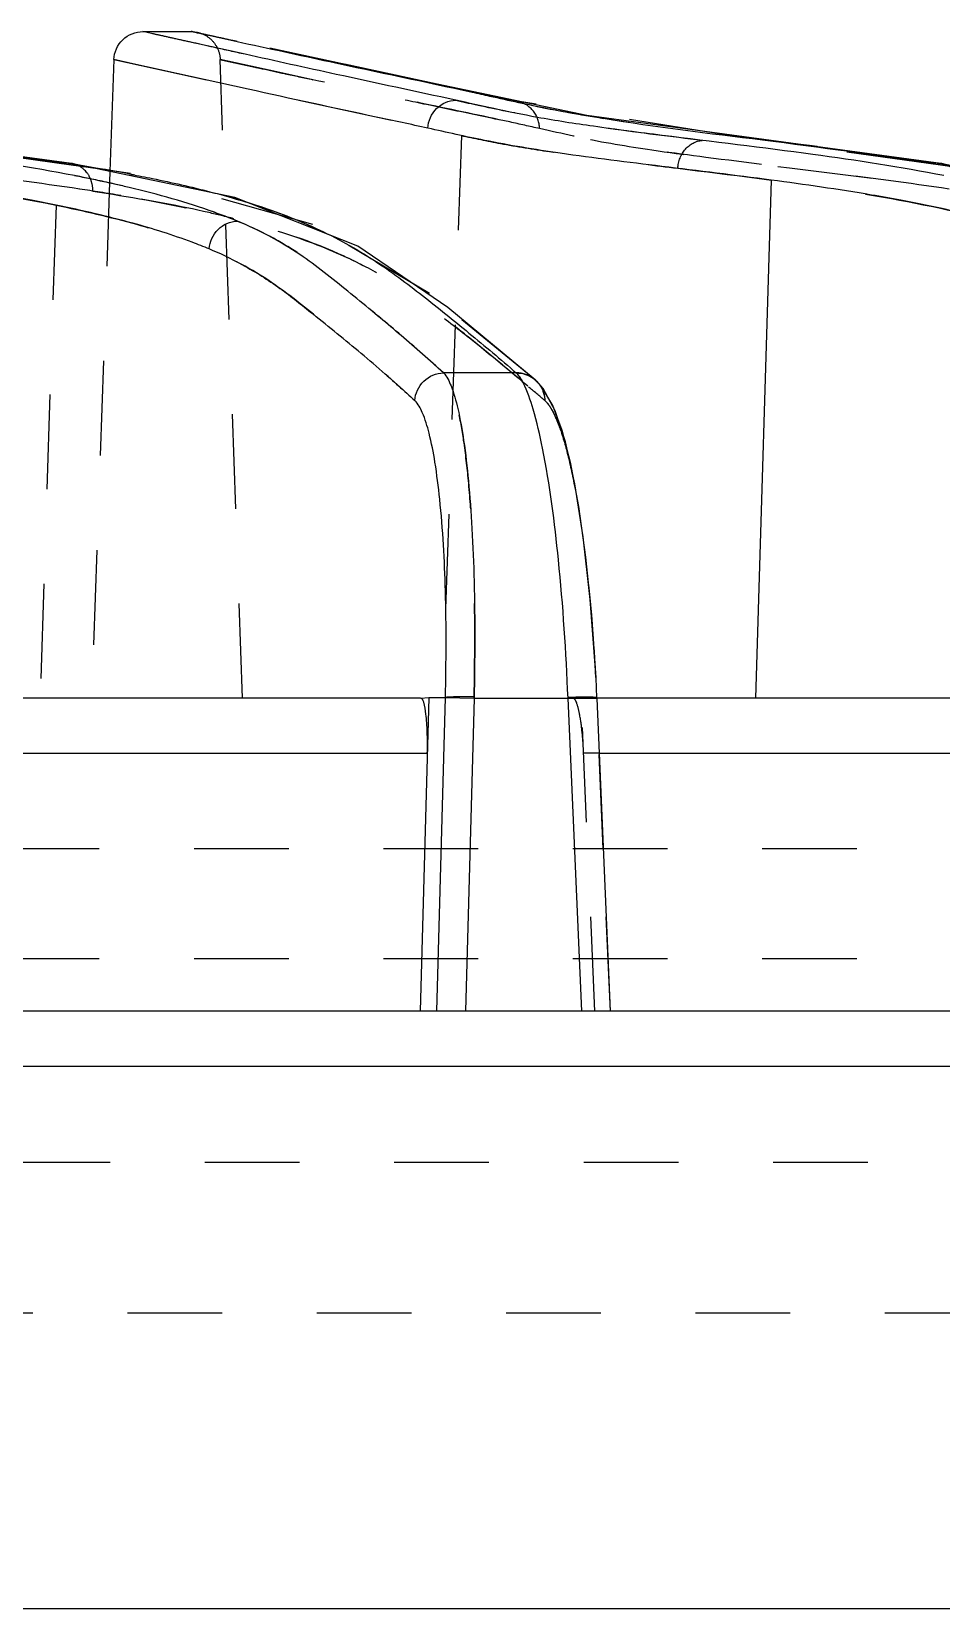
# Model space of a CAD drawing. Header units: millimetres. Extents: x 547 to 3706, y -10485 to 2068.
# Drawn here: x 1297.99 to 1313.69, y 1363.38 to 1390.58 of the extents above; entities that cross this region are included whole.
import ezdxf

# ---------------------------------------------------------------- set-up
doc = ezdxf.new("R2010")
doc.units = ezdxf.units.MM
doc.header["$LTSCALE"] = 16.335
doc.linetypes.add('HIDDEN', pattern=[0.2, 0.1, -0.1])
doc.layers.get('0').update_dxf_attribs({"linetype": 'CONTINUOUS'})
doc.layers.add('DEFAULT_2', color=8, linetype='HIDDEN')

msp = doc.modelspace()

# ---------------------------------------------------------------- linework, layer by layer
at = {"color": 7, "linetype": 'Continuous'}
for p, q in [((1299.91, 1390.583), (1300.744, 1390.583)), ((1300.156, 1390.528), (1299.91, 1390.583)), ((1300.686, 1390.41), (1300.156, 1390.528)), ((1300.969, 1390.535), (1301.537, 1390.411)), ((1300.785, 1390.388), (1300.686, 1390.41)), ((1301.673, 1390.191), (1300.785, 1390.388)), ((1299.41, 1390.1), (1299.343, 1388.169)), ((1299.661, 1390.045), (1299.41, 1390.1)), ((1299.97, 1389.977), (1299.661, 1390.045)), ((1301.729, 1389.588), (1299.97, 1389.977)), ((1307.572, 1389.133), (1304.986, 1389.677)), ((1306.378, 1389.378), (1306.371, 1389.38)), ((1298.677, 1388.307), (1292.572, 1389.133)), ((1313.677, 1388.307), (1307.572, 1389.133)), ((1298.677, 1388.308), (1298.589, 1388.311)), ((1299.343, 1388.184), (1298.673, 1388.278)), ((1298.677, 1388.308), (1298.677, 1388.308)), ((1301.499, 1387.72), (1298.677, 1388.308)), ((1313.677, 1388.308), (1313.589, 1388.311)), ((1314.343, 1388.184), (1313.673, 1388.278)), ((1313.677, 1388.308), (1313.677, 1388.308)), ((1316.499, 1387.72), (1313.677, 1388.308)), ((1310.75, 1388.02), (1310.481, 1379.084)), ((1303.617, 1386.883), (1301.499, 1387.72)), ((1305.17, 1385.823), (1303.617, 1386.883)), ((1306.678, 1384.577), (1305.17, 1385.823)), ((1306.351, 1384.695), (1305.097, 1384.695)), ((1306.67, 1384.584), (1306.678, 1384.577)), ((1307.744, 1379.088), (1307.728, 1379.434)), ((1304.702, 1379.084), (1292.744, 1379.084)), ((1304.844, 1379.094), (1304.695, 1373.684)), ((1304.844, 1379.094), (1305.129, 1379.094)), ((1304.984, 1373.684), (1305.129, 1379.094)), ((1305.623, 1379.083), (1305.478, 1373.684)), ((1305.623, 1379.083), (1307.245, 1379.083)), ((1307.481, 1373.684), (1307.245, 1379.083)), ((1319.702, 1379.084), (1307.744, 1379.084)), ((1307.745, 1379.077), (1307.745, 1379.077)), ((1307.98, 1373.684), (1307.745, 1379.077)), ((1292.786, 1378.136), (1304.817, 1378.136)), ((1307.786, 1378.136), (1319.817, 1378.136)), ((1418.425, 1373.684), (1242.425, 1373.684)), ((1242.45, 1372.736), (1418.4, 1372.736)), ((1135.228, 1363.384), (1617.379, 1363.384))]:
    msp.add_line(p, q, dxfattribs=at)
for points in [[(1307.143, 1383.702), (1306.984, 1384.135), (1306.788, 1384.463), (1306.669, 1384.584)], [(1307.728, 1379.434), (1307.653, 1380.52), (1307.552, 1381.518), (1307.43, 1382.392), (1307.292, 1383.124), (1307.143, 1383.702)]]:
    msp.add_lwpolyline(points, dxfattribs=at)
for centre, radius, start, end in [((1312.73, 1418.977), 30.287, 258.8835, 259.586), ((1312.869, 1419.743), 31.065, 259.5897, 260.7091), ((1292.908, 1351.309), 37.436, 81.1189, 81.2704), ((1293.679, 1356.161), 32.523, 79.3127, 81.1418), ((1307.908, 1351.309), 37.436, 81.1189, 81.2704)]:
    msp.add_arc(centre, radius, start, end, dxfattribs=at)
for points, knots in [([(1299.41, 1390.1), (1299.414, 1390.225), (1299.525, 1390.481), (1299.785, 1390.583), (1299.91, 1390.583)], [0, 0, 0, 0, 0.500127, 1, 1, 1, 1]), ([(1300.744, 1390.583), (1300.766, 1390.583), (1300.841, 1390.561), (1300.915, 1390.547), (1300.969, 1390.535)], [0, 0, 0, 0, 0.28563, 1, 1, 1, 1]), ([(1301.537, 1390.411), (1302.069, 1390.296), (1303.419, 1389.998), (1304.773, 1389.718), (1305.591, 1389.537)], [0, 0, 0, 0, 0.39435, 1, 1, 1, 1]), ([(1305.309, 1389.398), (1304.621, 1389.548), (1303.408, 1389.807), (1302.197, 1390.075), (1301.673, 1390.191)], [0, 0, 0, 0, 0.567555, 1, 1, 1, 1]), ([(1298.73, 1388.098), (1297.98, 1388.245), (1296.361, 1388.491), (1294.34, 1388.731), (1292.754, 1388.933), (1291.784, 1389.083), (1290.994, 1389.244), (1290.527, 1389.351), (1290.309, 1389.398)], [0, 0, 0, 0, 0.268849, 0.575809, 0.716443, 0.831374, 0.921317, 1, 1, 1, 1]), ([(1304.826, 1388.917), (1304.53, 1388.981), (1303.497, 1389.202), (1302.465, 1389.425), (1301.729, 1389.588)], [0, 0, 0, 0, 0.287003, 1, 1, 1, 1]), ([(1304.827, 1388.917), (1304.833, 1389.04), (1304.938, 1389.289), (1305.188, 1389.397), (1305.309, 1389.398)], [0, 0, 0, 0, 0.505805, 1, 1, 1, 1]), ([(1313.73, 1388.098), (1312.98, 1388.245), (1311.361, 1388.491), (1309.34, 1388.731), (1307.754, 1388.933), (1306.784, 1389.083), (1305.994, 1389.244), (1305.527, 1389.351), (1305.309, 1389.398)], [0, 0, 0, 0, 0.268849, 0.575809, 0.716443, 0.831374, 0.921317, 1, 1, 1, 1]), ([(1305.591, 1389.537), (1305.691, 1389.515), (1306.123, 1389.418), (1306.556, 1389.325), (1306.89, 1389.259)], [0, 0, 0, 0, 0.231806, 1, 1, 1, 1]), ([(1292.853, 1389.086), (1293.764, 1388.936), (1295.682, 1388.714), (1297.593, 1388.451), (1298.59, 1388.311)], [0, 0, 0, 0, 0.478545, 1, 1, 1, 1]), ([(1307.853, 1389.086), (1308.764, 1388.936), (1310.682, 1388.714), (1312.593, 1388.451), (1313.59, 1388.311)], [0, 0, 0, 0, 0.478545, 1, 1, 1, 1]), ([(1310.749, 1388.02), (1310.121, 1388.104), (1308.907, 1388.253), (1307.254, 1388.453), (1305.906, 1388.672), (1305.151, 1388.846), (1304.826, 1388.917)], [0, 0, 0, 0, 0.316917, 0.612326, 0.833562, 1, 1, 1, 1]), ([(1297.989, 1387.672), (1297.82, 1387.704), (1297.076, 1387.837), (1296.327, 1387.944), (1295.749, 1388.021)], [0, 0, 0, 0, 0.227666, 1, 1, 1, 1]), ([(1299.675, 1387.893), (1299.6, 1387.911), (1299.286, 1387.984), (1298.971, 1388.05), (1298.73, 1388.098)], [0, 0, 0, 0, 0.237703, 1, 1, 1, 1]), ([(1299.711, 1388.12), (1299.833, 1388.097), (1300.288, 1388.007), (1300.74, 1387.904), (1301.067, 1387.819)], [0, 0, 0, 0, 0.269618, 1, 1, 1, 1]), ([(1312.989, 1387.672), (1312.82, 1387.704), (1312.076, 1387.837), (1311.327, 1387.944), (1310.749, 1388.021)], [0, 0, 0, 0, 0.227666, 1, 1, 1, 1]), ([(1301.54, 1387.313), (1301.409, 1387.367), (1300.8, 1387.599), (1300.171, 1387.774), (1299.675, 1387.893)], [0, 0, 0, 0, 0.217484, 1, 1, 1, 1]), ([(1301.067, 1387.819), (1301.177, 1387.791), (1301.577, 1387.682), (1301.973, 1387.556), (1302.256, 1387.452)], [0, 0, 0, 0, 0.272323, 1, 1, 1, 1]), ([(1299.735, 1387.277), (1299.605, 1387.312), (1299.027, 1387.463), (1298.443, 1387.587), (1297.989, 1387.672)], [0, 0, 0, 0, 0.226596, 1, 1, 1, 1]), ([(1302.256, 1387.452), (1302.313, 1387.431), (1302.529, 1387.349), (1302.743, 1387.259), (1302.897, 1387.188)], [0, 0, 0, 0, 0.263344, 1, 1, 1, 1]), ([(1314.735, 1387.277), (1314.605, 1387.312), (1314.027, 1387.463), (1313.443, 1387.587), (1312.989, 1387.672)], [0, 0, 0, 0, 0.226596, 1, 1, 1, 1]), ([(1301.055, 1386.833), (1300.958, 1386.873), (1300.526, 1387.043), (1300.082, 1387.181), (1299.735, 1387.277)], [0, 0, 0, 0, 0.225465, 1, 1, 1, 1]), ([(1301.055, 1386.833), (1301.062, 1386.956), (1301.17, 1387.203), (1301.419, 1387.31), (1301.54, 1387.313)], [0, 0, 0, 0, 0.504014, 1, 1, 1, 1]), ([(1305.097, 1384.695), (1304.826, 1384.943), (1304.284, 1385.422), (1303.454, 1386.097), (1302.591, 1386.8), (1301.918, 1387.157), (1301.54, 1387.313)], [0, 0, 0, 0, 0.248202, 0.489414, 0.72395, 1, 1, 1, 1]), ([(1302.897, 1387.188), (1303.246, 1387.028), (1303.884, 1386.675), (1304.74, 1386.033), (1305.547, 1385.377), (1306.083, 1384.929), (1306.351, 1384.695)], [0, 0, 0, 0, 0.269558, 0.509562, 0.750407, 1, 1, 1, 1]), ([(1304.602, 1384.217), (1304.332, 1384.465), (1303.79, 1384.944), (1302.96, 1385.617), (1302.099, 1386.318), (1301.43, 1386.677), (1301.055, 1386.833)], [0, 0, 0, 0, 0.24859, 0.490225, 0.724923, 1, 1, 1, 1]), ([(1304.602, 1384.217), (1304.609, 1384.34), (1304.721, 1384.589), (1304.974, 1384.693), (1305.097, 1384.695)], [0, 0, 0, 0, 0.500358, 1, 1, 1, 1]), ([(1305.097, 1384.695), (1305.157, 1384.634), (1305.254, 1384.425), (1305.362, 1384.034), (1305.457, 1383.484), (1305.536, 1382.794), (1305.594, 1381.982), (1305.642, 1380.732), (1305.64, 1379.754), (1305.623, 1379.083)], [0, 0, 0, 0, 0.045467, 0.117394, 0.215709, 0.339179, 0.484153, 0.645348, 1, 1, 1, 1]), ([(1306.471, 1384.523), (1306.461, 1384.541), (1306.427, 1384.602), (1306.387, 1384.661), (1306.351, 1384.695)], [0, 0, 0, 0, 0.294118, 1, 1, 1, 1]), ([(1306.351, 1384.695), (1306.378, 1384.695), (1306.491, 1384.686), (1306.603, 1384.639), (1306.67, 1384.584)], [0, 0, 0, 0, 0.239041, 1, 1, 1, 1]), ([(1306.805, 1383.395), (1306.76, 1383.622), (1306.671, 1384.005), (1306.545, 1384.38), (1306.471, 1384.523)], [0, 0, 0, 0, 0.589777, 1, 1, 1, 1]), ([(1305.129, 1379.094), (1305.145, 1379.708), (1305.148, 1380.851), (1305.075, 1382.207), (1304.962, 1383.112), (1304.867, 1383.613), (1304.758, 1383.972), (1304.66, 1384.16), (1304.602, 1384.217)], [0, 0, 0, 0, 0.354503, 0.659741, 0.782637, 0.881127, 0.953254, 1, 1, 1, 1]), ([(1307.245, 1379.083), (1307.213, 1379.881), (1307.116, 1381.324), (1306.933, 1382.76), (1306.805, 1383.395)], [0, 0, 0, 0, 0.552233, 1, 1, 1, 1]), ([(1304.817, 1378.136), (1304.82, 1378.259), (1304.82, 1378.484), (1304.803, 1378.777), (1304.772, 1378.968), (1304.739, 1379.06), (1304.713, 1379.084), (1304.702, 1379.084)], [0, 0, 0, 0, 0.37769, 0.694682, 0.906647, 0.966633, 1, 1, 1, 1]), ([(1305.624, 1379.106), (1305.568, 1379.108), (1305.459, 1379.109), (1305.312, 1379.109), (1305.204, 1379.103), (1305.147, 1379.1), (1305.129, 1379.094)], [0, 0, 0, 0, 0.340385, 0.65881, 0.889712, 1, 1, 1, 1]), ([(1307.744, 1379.088), (1307.744, 1379.091), (1307.726, 1379.094), (1307.701, 1379.098), (1307.651, 1379.101), (1307.558, 1379.103), (1307.42, 1379.101), (1307.304, 1379.097), (1307.245, 1379.095)], [0, 0, 0, 0, 0.021445, 0.079467, 0.175833, 0.30753, 0.643365, 1, 1, 1, 1])]:
    msp.add_open_spline(points, degree=3, knots=knots, dxfattribs=at)
at = {"layer": 'DEFAULT_2', "color": 8, "linetype": 'HIDDEN'}
for p, q in [((1300.744, 1390.583), (1300.845, 1390.572)), ((1303.699, 1389.952), (1300.845, 1390.572)), ((1299.41, 1390.1), (1305.4, 1388.79)), ((1301.629, 1379.084), (1301.244, 1390.1)), ((1301.907, 1389.955), (1301.244, 1390.1)), ((1304.986, 1389.677), (1303.185, 1390.064)), ((1306.371, 1389.38), (1306.268, 1389.39)), ((1309.919, 1388.805), (1306.371, 1389.38)), ((1298.673, 1388.278), (1294.919, 1388.805)), ((1305.406, 1388.79), (1305.081, 1379.084)), ((1313.673, 1388.278), (1309.919, 1388.805)), ((1299.343, 1388.169), (1299.025, 1379.084)), ((1299.697, 1388.134), (1299.343, 1388.184)), ((1302.844, 1387.256), (1299.697, 1388.134)), ((1298.412, 1387.588), (1298.139, 1379.084)), ((1304.856, 1386.065), (1302.844, 1387.256)), ((1306.678, 1384.577), (1304.856, 1386.065)), ((1306.667, 1384.586), (1306.678, 1384.577)), ((1306.816, 1384.427), (1306.667, 1384.586)), ((1307.728, 1379.434), (1307.72, 1379.578)), ((1304.702, 1379.084), (1304.844, 1379.094)), ((1304.844, 1379.094), (1305.129, 1379.094)), ((1305.129, 1379.094), (1305.623, 1379.083)), ((1307.245, 1379.083), (1307.332, 1379.084)), ((1307.245, 1379.083), (1307.744, 1379.084)), ((1307.707, 1373.684), (1307.474, 1379.083)), ((1307.739, 1379.083), (1307.474, 1379.083)), ((1307.853, 1376.484), (1307.739, 1379.083)), ((1307.74, 1379.072), (1307.745, 1379.077)), ((1307.74, 1379.072), (1307.745, 1379.077)), ((1307.786, 1378.136), (1307.514, 1378.136)), ((1446.174, 1376.484), (1154.54, 1376.484)), ((1307.975, 1373.684), (1307.853, 1376.484)), ((1446.174, 1374.589), (1220.173, 1374.589)), ((1137.631, 1371.084), (1548.823, 1371.084)), ((1142.827, 1368.484), (1543.627, 1368.484))]:
    msp.add_line(p, q, dxfattribs=at)
msp.add_lwpolyline([(1307.72, 1379.578), (1307.629, 1380.787), (1307.507, 1381.869), (1307.361, 1382.782), (1307.199, 1383.507), (1307.025, 1384.04), (1306.816, 1384.427)], dxfattribs=at)
for centre, radius, start, end in [((1294.749, 1336.387), 53.876, 77.1248, 77.684), ((1293.058, 1348.866), 39.423, 80.5494, 81.5961), ((1306.361, 1384.209), 0.486, 50.9434, 91.174), ((1235.702, 1301.039), 109.452, 49.45931, 49.65212)]:
    msp.add_arc(centre, radius, start, end, dxfattribs=at)
for points, knots in [([(1301.673, 1390.191), (1301.5, 1390.229), (1301.2, 1390.296), (1300.799, 1390.385), (1300.482, 1390.455), (1300.254, 1390.507), (1300.05, 1390.55), (1300.001, 1390.566), (1299.898, 1390.583), (1299.91, 1390.583)], [0, 0, 0, 0, 0.294165, 0.509214, 0.686638, 0.823569, 0.92137, 0.980737, 1, 1, 1, 1]), ([(1301.536, 1390.411), (1301.455, 1390.428), (1301.308, 1390.46), (1301.11, 1390.504), (1300.957, 1390.536), (1300.848, 1390.562), (1300.782, 1390.573), (1300.753, 1390.583), (1300.746, 1390.583)], [0, 0, 0, 0, 0.308301, 0.556967, 0.750599, 0.889068, 0.972245, 1, 1, 1, 1]), ([(1300.847, 1390.571), (1300.911, 1390.557), (1301.036, 1390.505), (1301.131, 1390.406), (1301.166, 1390.35)], [0, 0, 0, 0, 0.496405, 1, 1, 1, 1]), ([(1301.166, 1390.35), (1301.178, 1390.331), (1301.219, 1390.253), (1301.242, 1390.165), (1301.244, 1390.1)], [0, 0, 0, 0, 0.261141, 1, 1, 1, 1]), ([(1286.244, 1390.1), (1286.244, 1390.101), (1286.25, 1390.098), (1286.256, 1390.099), (1286.271, 1390.094), (1286.299, 1390.089), (1286.35, 1390.077), (1286.426, 1390.061), (1286.525, 1390.039), (1286.645, 1390.013), (1286.787, 1389.982), (1287.019, 1389.931), (1287.363, 1389.856), (1287.839, 1389.753), (1288.4, 1389.631), (1289.047, 1389.49), (1289.786, 1389.331), (1290.61, 1389.16), (1291.503, 1388.969), (1292.53, 1388.727), (1293.83, 1388.51), (1296.04, 1388.232), (1297.829, 1388.019), (1299.049, 1387.831)], [0, 0, 0, 0, 0.000215, 0.00086, 0.001936, 0.003441, 0.007742, 0.013762, 0.021499, 0.030954, 0.042125, 0.055003, 0.085821, 0.123289, 0.167304, 0.21802, 0.275957, 0.34164, 0.411913, 0.486503, 0.584798, 0.715451, 1, 1, 1, 1]), ([(1301.244, 1390.1), (1301.244, 1390.101), (1301.25, 1390.098), (1301.256, 1390.099), (1301.271, 1390.094), (1301.299, 1390.089), (1301.35, 1390.077), (1301.426, 1390.061), (1301.525, 1390.039), (1301.645, 1390.013), (1301.787, 1389.982), (1302.019, 1389.931), (1302.363, 1389.856), (1302.839, 1389.753), (1303.4, 1389.631), (1304.047, 1389.49), (1304.786, 1389.331), (1305.61, 1389.16), (1306.503, 1388.969), (1307.53, 1388.727), (1308.83, 1388.51), (1311.04, 1388.232), (1312.829, 1388.019), (1314.049, 1387.831)], [0, 0, 0, 0, 0.000215, 0.00086, 0.001936, 0.003441, 0.007742, 0.013762, 0.021499, 0.030954, 0.042125, 0.055003, 0.085821, 0.123289, 0.167304, 0.21802, 0.275957, 0.34164, 0.411913, 0.486503, 0.584798, 0.715451, 1, 1, 1, 1]), ([(1306.241, 1389.023), (1305.756, 1389.13), (1304.865, 1389.313), (1303.421, 1389.626), (1302.462, 1389.834), (1301.907, 1389.955)], [0, 0, 0, 0, 0.336186, 0.615572, 1, 1, 1, 1]), ([(1302.896, 1387.186), (1302.569, 1387.337), (1301.517, 1387.739), (1299.411, 1388.212), (1296.57, 1388.607), (1294.057, 1388.898), (1292.275, 1389.168), (1291.562, 1389.314), (1291.268, 1389.39)], [0, 0, 0, 0, 0.091144, 0.283471, 0.544289, 0.816314, 0.923109, 1, 1, 1, 1]), ([(1309.559, 1388.705), (1309.025, 1388.768), (1308.064, 1388.887), (1306.775, 1389.087), (1305.893, 1389.263), (1305.436, 1389.364), (1305.307, 1389.393)], [0, 0, 0, 0, 0.374077, 0.674133, 0.90843, 1, 1, 1, 1]), ([(1317.896, 1387.186), (1317.569, 1387.337), (1316.517, 1387.739), (1314.411, 1388.212), (1311.57, 1388.607), (1309.057, 1388.898), (1307.275, 1389.168), (1306.562, 1389.314), (1306.268, 1389.39)], [0, 0, 0, 0, 0.091144, 0.283471, 0.544289, 0.816314, 0.923109, 1, 1, 1, 1]), ([(1306.754, 1388.909), (1306.752, 1389.015), (1306.679, 1389.233), (1306.481, 1389.354), (1306.378, 1389.378)], [0, 0, 0, 0, 0.498306, 1, 1, 1, 1]), ([(1298.82, 1387.866), (1298.122, 1387.97), (1296.723, 1388.152), (1294.755, 1388.391), (1293.094, 1388.617), (1292.143, 1388.82), (1291.754, 1388.909)], [0, 0, 0, 0, 0.296377, 0.59206, 0.832562, 1, 1, 1, 1]), ([(1305.4, 1388.79), (1305.626, 1388.741), (1306.133, 1388.636), (1306.992, 1388.497), (1308.013, 1388.363), (1308.75, 1388.272), (1309.138, 1388.224)], [0, 0, 0, 0, 0.183086, 0.410615, 0.690026, 1, 1, 1, 1]), ([(1313.82, 1387.866), (1313.122, 1387.97), (1311.723, 1388.152), (1309.755, 1388.391), (1308.094, 1388.617), (1307.143, 1388.82), (1306.754, 1388.909)], [0, 0, 0, 0, 0.296377, 0.59206, 0.832562, 1, 1, 1, 1]), ([(1309.139, 1388.225), (1309.147, 1388.343), (1309.229, 1388.575), (1309.452, 1388.698), (1309.56, 1388.705)], [0, 0, 0, 0, 0.52404, 1, 1, 1, 1]), ([(1299.049, 1387.831), (1299.049, 1387.886), (1299.03, 1387.999), (1298.936, 1388.198), (1298.78, 1388.292), (1298.677, 1388.308)], [0, 0, 0, 0, 0.255097, 0.51845, 1, 1, 1, 1]), ([(1314.049, 1387.831), (1314.049, 1387.886), (1314.03, 1387.999), (1313.936, 1388.198), (1313.78, 1388.292), (1313.677, 1388.308)], [0, 0, 0, 0, 0.255097, 0.51845, 1, 1, 1, 1]), ([(1294.138, 1388.224), (1294.529, 1388.176), (1295.96, 1388), (1297.389, 1387.798), (1298.415, 1387.588)], [0, 0, 0, 0, 0.273748, 1, 1, 1, 1]), ([(1305.097, 1384.695), (1304.858, 1384.914), (1304.377, 1385.339), (1303.763, 1385.842), (1303.284, 1386.235), (1302.927, 1386.523), (1302.538, 1386.801), (1301.893, 1387.182), (1300.816, 1387.608), (1299.671, 1387.906), (1298.926, 1388.059), (1298.729, 1388.097)], [0, 0, 0, 0, 0.132211, 0.26147, 0.323657, 0.384976, 0.44856, 0.518171, 0.689871, 0.918418, 1, 1, 1, 1]), ([(1309.138, 1388.225), (1310.047, 1388.113), (1311.695, 1387.912), (1313.631, 1387.564), (1314.902, 1387.237), (1315.839, 1386.939), (1316.464, 1386.662), (1316.821, 1386.45)], [0, 0, 0, 0, 0.346322, 0.628257, 0.74323, 0.842777, 1, 1, 1, 1]), ([(1299.049, 1387.831), (1299.663, 1387.737), (1300.758, 1387.543), (1302.208, 1387.174), (1303.323, 1386.761), (1304.186, 1386.299), (1304.897, 1385.806), (1305.778, 1385.122), (1306.417, 1384.583), (1306.845, 1384.217)], [0, 0, 0, 0, 0.212462, 0.380097, 0.511464, 0.618367, 0.713936, 0.807318, 1, 1, 1, 1]), ([(1301.479, 1387.355), (1301.336, 1387.392), (1300.691, 1387.547), (1300.039, 1387.67), (1299.531, 1387.754)], [0, 0, 0, 0, 0.22334, 1, 1, 1, 1]), ([(1298.415, 1387.588), (1298.879, 1387.493), (1299.716, 1387.298), (1300.825, 1386.947), (1301.682, 1386.554), (1302.345, 1386.118), (1302.911, 1385.657), (1303.475, 1385.2), (1304.043, 1384.721), (1304.417, 1384.387), (1304.603, 1384.217)], [0, 0, 0, 0, 0.198295, 0.358821, 0.485606, 0.591065, 0.689474, 0.790615, 0.894559, 1, 1, 1, 1]), ([(1306.553, 1384.465), (1306.223, 1384.745), (1305.728, 1385.158), (1305.052, 1385.685), (1304.529, 1386.067), (1303.948, 1386.431), (1302.953, 1386.931), (1302.099, 1387.198), (1301.479, 1387.355)], [0, 0, 0, 0, 0.22001, 0.327407, 0.435246, 0.548778, 0.67505, 1, 1, 1, 1]), ([(1305.623, 1379.083), (1305.64, 1379.755), (1305.642, 1380.733), (1305.594, 1381.984), (1305.536, 1382.796), (1305.457, 1383.484), (1305.362, 1384.034), (1305.254, 1384.425), (1305.158, 1384.634), (1305.097, 1384.695)], [0, 0, 0, 0, 0.354947, 0.516308, 0.661099, 0.784252, 0.882485, 0.954446, 1, 1, 1, 1]), ([(1306.678, 1384.577), (1306.704, 1384.555), (1306.795, 1384.454), (1306.843, 1384.316), (1306.845, 1384.217)], [0, 0, 0, 0, 0.258988, 1, 1, 1, 1]), ([(1306.678, 1384.577), (1306.731, 1384.531), (1306.814, 1384.418), (1306.844, 1384.282), (1306.845, 1384.217)], [0, 0, 0, 0, 0.517696, 1, 1, 1, 1]), ([(1306.845, 1384.217), (1306.907, 1384.16), (1307.019, 1383.973), (1307.155, 1383.613), (1307.287, 1383.111), (1307.464, 1382.206), (1307.633, 1380.849), (1307.711, 1379.7), (1307.739, 1379.083)], [0, 0, 0, 0, 0.048007, 0.121192, 0.220333, 0.343363, 0.647507, 1, 1, 1, 1]), ([(1306.845, 1384.217), (1306.893, 1384.175), (1306.982, 1384.041), (1307.045, 1383.898), (1307.078, 1383.811)], [0, 0, 0, 0, 0.407901, 1, 1, 1, 1]), ([(1307.744, 1379.088), (1307.744, 1379.091), (1307.727, 1379.094), (1307.703, 1379.098), (1307.653, 1379.101), (1307.56, 1379.103), (1307.421, 1379.101), (1307.305, 1379.097), (1307.245, 1379.095)], [0, 0, 0, 0, 0.020475, 0.077585, 0.173424, 0.305006, 0.641804, 1, 1, 1, 1]), ([(1307.515, 1378.136), (1307.509, 1378.259), (1307.493, 1378.485), (1307.455, 1378.778), (1307.41, 1378.969), (1307.37, 1379.06), (1307.343, 1379.084), (1307.332, 1379.084)], [0, 0, 0, 0, 0.375321, 0.691111, 0.904217, 0.965574, 1, 1, 1, 1])]:
    msp.add_open_spline(points, degree=3, knots=knots, dxfattribs=at)
for points in [[(1306.272, 1389.39), (1306.045, 1389.442), (1305.819, 1389.492), (1305.592, 1389.541)], [(1306.351, 1384.695), (1306.402, 1384.647), (1306.44, 1384.587), (1306.472, 1384.523)]]:
    msp.add_open_spline(points, degree=3, dxfattribs=at)

doc.saveas('drawing.dxf')
